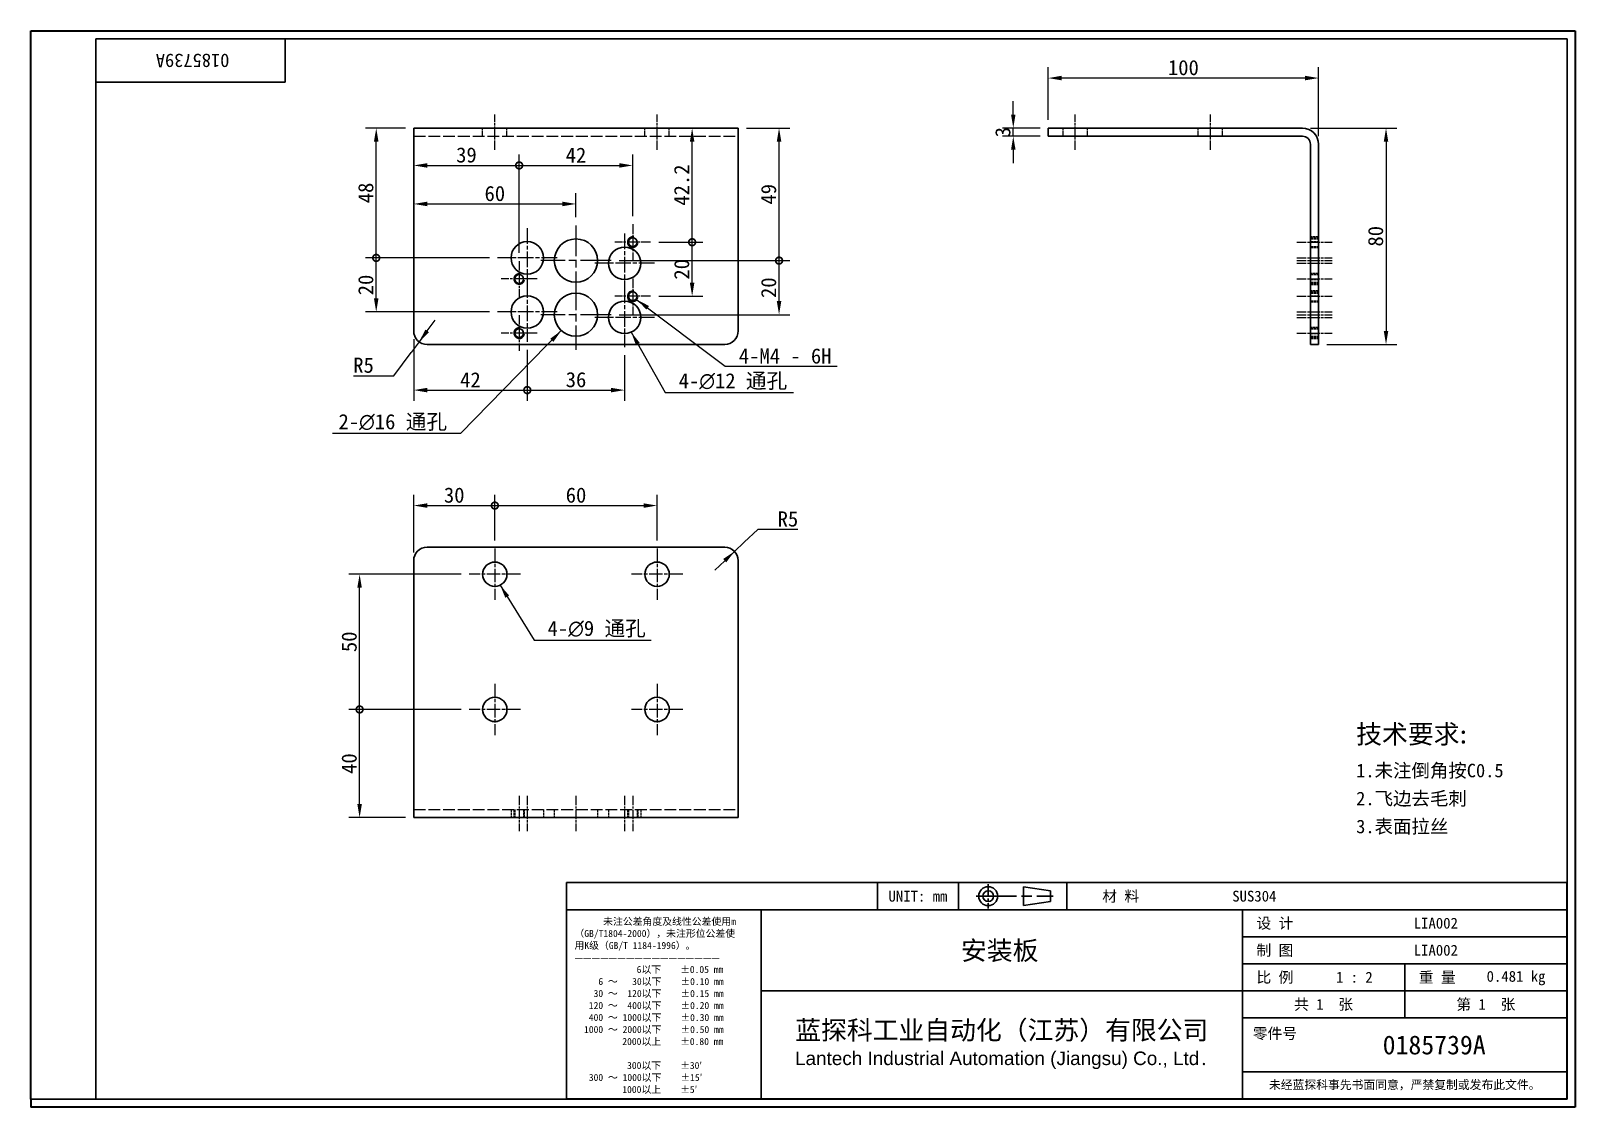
# Model space of a CAD drawing. Header units: millimetres. Extents: x 12 to 583, y 11 to 409.
import ezdxf
from ezdxf.enums import TextEntityAlignment as Align

# ---------------------------------------------------------------- set-up
doc = ezdxf.new("R2010")
doc.units = ezdxf.units.MM
doc.header["$LTSCALE"] = 2
doc.linetypes.add('CHAIN', pattern=[0.3543, 0.2362, -0.0295, 0.0591, -0.0295])
doc.linetypes.add('DASHED', pattern=[0.2067, 0.1654, -0.0413])
for name, color, linetype, lineweight in [('1', 7, 'Continuous', 18), ('可见 (ISO)', 7, 'Continuous', 25), ('可见窄的 (ISO)', 7, 'Continuous', 18), ('图框 (ISO)', 7, 'Continuous', 35), ('标题 (ISO)', 7, 'Continuous', 25)]:
    doc.layers.add(name, color=color, linetype=linetype, lineweight=lineweight)
for name, color, linetype, lineweight, true_color in [('中心标记 (ISO)', 1, 'CHAIN', 18, 0xff0000), ('中心线 (ISO)', 1, 'CHAIN', 18, 0xff0000), ('尺寸 (ISO)', 7, 'Continuous', 18, 0x008000), ('符号 (ISO)', 7, 'Continuous', 18, 0x008000), ('隐藏 (ISO)', 5, 'DASHED', 18, 0x0000ff)]:
    doc.layers.add(name, color=color, linetype=linetype, lineweight=lineweight, true_color=true_color)
doc.styles.add('文本样式164', font='SimSun.ttf')
doc.styles.add('文本样式165', font='SimSun.ttf')
doc.styles.add('文本样式74', font='SimSun.ttf')
doc.styles.add('最新国标', font='simfang.ttf')
doc.styles.add('注释文本 (ISO)', font='simfang.ttf')
doc.dimstyles.new('默认 (GB)', dxfattribs={"dimscale": 2, "dimtxt": 2.8, "dimasz": 2.5, "dimexe": 2, "dimexo": 1.5, "dimgap": 0.5, "dimtad": 1, "dimtoh": 1, "dimdsep": 46, "dimtxsty": '最新国标', "dimcen": 0.09, "dimdle": 10, "dimclrd": 256, "dimclre": 256, "dimclrt": 256, "dimaunit": 1, "dimadec": 3, "dimazin": 2, "dimtfac": 0.535714, "dimtdec": 3, "dimtmove": 0, "dimatfit": 3, "dimfxl": 0, "dimtolj": 1, "dimlwd": -1, "dimlwe": -1, "dimarcsym": 0})
doc.dimstyles.new('默认 (GB)$7', dxfattribs={"dimscale": 2, "dimtxt": 2.8, "dimasz": 2.5, "dimexe": 2, "dimexo": 1.5, "dimgap": 0.5, "dimtad": 1, "dimtoh": 1, "dimdsep": 46, "dimtxsty": '最新国标', "dimcen": 0.09, "dimdle": 10, "dimclrd": 256, "dimclre": 256, "dimclrt": 256, "dimaunit": 1, "dimadec": 3, "dimazin": 2, "dimtfac": 0.535714, "dimtdec": 3, "dimtmove": 0, "dimatfit": 3, "dimfxl": 0, "dimtolj": 1, "dimlwd": -1, "dimlwe": -1, "dimarcsym": 0})

# ---------------------------------------------------------------- blocks, each defined once
blk = doc.blocks.new('图框 最新国标')
at = {"layer": '图框 (ISO)'}
for p, q in [((6, 7), (6, 204.5)), ((6, 204.5), (291.5, 204.5)), ((291.5, 204.5), (291.5, 5.5)), ((6, 7), (6, 5.5)), ((6, 7), (6, 5.5)), ((291.5, 5.5), (6, 5.5))]:
    blk.add_line(p, q, dxfattribs=at)
at = {"layer": '图框 (ISO)', "color": 7, "linetype": 'Continuous', "lineweight": 25}
for p, q in [((18, 203), (290, 203)), ((18, 7), (18, 203)), ((18, 203), (290, 203)), ((53, 203), (53, 195)), ((290, 203), (290, 7)), ((290, 203), (290, 7)), ((53, 195), (18, 195)), ((290, 7), (6, 7)), ((290, 7), (18, 7))]:
    blk.add_line(p, q, dxfattribs=at)
at = {"layer": '图框 (ISO)', "style": '文本样式74'}
blk.add_attdef('零件代号_001', (42.7, 200.25), '', height=2.5, rotation=180, dxfattribs=at)
blk = doc.blocks.new('标题栏 最新国标')
at = {"layer": '标题 (ISO)'}
for p, q in [((381.98, -183.84), (196.98, -183.84)), ((196.98, -183.84), (196.98, -223.84)), ((254.48, -183.84), (254.48, -188.84)), ((269.48, -183.84), (269.48, -188.84)), ((281.48, -188.09), (281.48, -184.59)), ((281.48, -184.59), (286.48, -185.34)), ((286.48, -185.34), (286.48, -187.34)), ((289.48, -183.84), (289.48, -188.84)), ((381.98, -223.84), (381.98, -183.84)), ((383.48, -183.84), (383.48, -225.34)), ((286.48, -187.34), (281.48, -188.09)), ((196.98, -188.84), (381.98, -188.84)), ((232.98, -188.84), (232.98, -223.84)), ((321.98, -188.84), (321.98, -223.84)), ((321.98, -193.84), (381.98, -193.84)), ((321.98, -198.84), (381.98, -198.84)), ((351.98, -198.84), (351.98, -208.84)), ((321.98, -203.84), (232.98, -203.84)), ((321.98, -203.84), (381.98, -203.84)), ((321.98, -208.84), (381.98, -208.84)), ((321.98, -218.84), (381.98, -218.84)), ((196.98, -223.84), (381.98, -223.84)), ((383.48, -225.34), (196.98, -225.34))]:
    blk.add_line(p, q, dxfattribs=at)
at = {"layer": '标题 (ISO)', "linetype": 'CHAIN', "ltscale": 5.000333}
blk.add_line((274.98, -184.09), (274.98, -188.59), dxfattribs=at)
at = {"layer": '标题 (ISO)', "linetype": 'CHAIN', "ltscale": 15.834605}
blk.add_line((272.73, -186.34), (286.98, -186.34), dxfattribs=at)
at = {"layer": '标题 (ISO)'}
for radius in [1.75, 1]:
    blk.add_circle((274.98, -186.34), radius, dxfattribs=at)
at = {"layer": '1', "style": '文本样式164'}
for s, p in [('UNIT: mm', (261.98, -186.34)), ('材 料', (299.48, -186.34)), ('设 计', (327.98, -191.34)), ('制 图', (327.98, -196.34)), ('比 例', (327.98, -201.34)), ('重 量', (357.98, -201.34)), ('共 1  张', (336.98, -206.34)), ('第 1  张', (366.98, -206.34))]:
    blk.add_text(s, height=2, dxfattribs=at).set_placement(p, align=Align.MIDDLE_CENTER)
at = {"layer": '标题 (ISO)', "style": '注释文本 (ISO)'}
for s, insert, char_height, attachment_point, line_spacing_factor in [('\\fSimSun|b0|i0;{\\H1.3000;      未注公差角度及线性公差使用m\\P}\\fSimSun|b0|i0;{\\H1.3000;（GB/T1804-2000），未注形位公差使\\P}\\fSimSun|b0|i0;{\\H1.3000;用K级（GB/T 1184-1996）。\\P}\\fSimSun|b0|i0;{\\H1.3000;—————————————————\\P}\\fSimSun|b0|i0;{\\H1.3000;             6以下    ±0.05 mm\\P}\\fSimSun|b0|i0;{\\H1.3000;     6 ～   30以下    ±0.10 mm\\P}\\fSimSun|b0|i0;{\\H1.3000;    30 ～  120以下    ±0.15 mm\\P}\\fSimSun|b0|i0;{\\H1.3000;   120 ～  400以下    ±0.20 mm\\P}\\fSimSun|b0|i0;{\\H1.3000;   400 ～ 1000以下    ±0.30 mm\\P}\\fSimSun|b0|i0;{\\H1.3000;  1000 ～ 2000以下    ±0.50 mm\\P}\\fSimSun|b0|i0;{\\H1.3000;          2000以上    ±0.80 mm\\P}\\fSimSun|b0|i0;{\\H1.3000;\\P}\\fSimSun|b0|i0;{\\H1.3000;           300以下    ±30′\\P}\\fSimSun|b0|i0;{\\H1.3000;   300 ～ 1000以下    ±15′\\P}\\fSimSun|b0|i0;{\\H1.3000;          1000以上    ±5′}', (198.48, -206.63), 1.3, 4, 1.023913), ('{\\fMicrosoft YaHei|b0|i0|c134|p34;\\H1.75x;蓝探科工业自动化（江苏）有限公司\\P\\fArial|b0|i0|c0|p34;\\H0.71429x;Lantech Industrial Automation (Jiangsu) Co., Ltd\\fFangSong|b0|i0|c134|p49;.\\H1.15195x; }', (277.48, -213.84), 2, 5, 0.978695)]:
    blk.add_mtext(s, dxfattribs=dict(at, insert=insert, char_height=char_height, attachment_point=attachment_point, line_spacing_factor=line_spacing_factor))
at = {"layer": '标题 (ISO)', "attachment_point": 5, "style": '注释文本 (ISO)'}
for s, insert, char_height in [('\\fFangSong|b0|i0;零件号', (327.98, -211.84), 2), ('\\fSimSun|b0|i0;{\\H1.6000;未经蓝探科事先书面同意，严禁复制或发布此文件。}', (351.98, -221.34), 1.6)]:
    blk.add_mtext(s, dxfattribs=dict(at, insert=insert, char_height=char_height))
at = {"layer": '标题 (ISO)'}
for tag, p, height, style in [('材料_001', (320.09, -187.33), 2, '注释文本 (ISO)'), ('设计人_001', (353.65, -192.33), 2, '注释文本 (ISO)'), ('库存编号_001', (269.94, -198.13), 3.5, '文本样式165'), ('设计人_001', (353.65, -197.33), 2, '注释文本 (ISO)'), ('视图比例_001', (339.26, -202.33), 2, '注释文本 (ISO)'), ('质量\\P3;_001', (367.12, -202.16), 2, '注释文本 (ISO)'), ('零件代号_001', (347.9, -215.59), 3.5, '文本样式165')]:
    blk.add_attdef(tag, p, '', height=height, dxfattribs=dict(at, style=style))
blk = doc.blocks.new('_DotSmall')
at = {"color": 0, "linetype": 'ByBlock', "const_width": 0.5}
blk.add_lwpolyline([(-0.0625, 0, 1), (0.0625, 0, 1)], format="xyb", close=True, dxfattribs=at)
blk = doc.blocks.new('*D5')
at = {"layer": 'Defpoints', "color": 0, "transparency": 16777216}
for p in [(153.55, 367.05), (192.55, 359.24), (192.55, 323.87)]:
    blk.add_point(p, dxfattribs=at)
at = {"layer": '尺寸 (ISO)', "color": 116, "true_color": 0x00803f, "transparency": 16777216}
for p, q in [((192.55, 326.87), (192.55, 363.24)), ((158.55, 359.24), (192.55, 359.24))]:
    blk.add_line(p, q, dxfattribs=at)
blk.add_solid([(158.55, 360.08), (158.55, 358.41), (153.55, 359.24)], dxfattribs=at)
at = {"layer": '尺寸 (ISO)', "color": 116, "true_color": 0x00803f, "transparency": 16777216, "xscale": 5, "yscale": 5, "zscale": 5}
blk.add_blockref('_DotSmall', (192.55, 359.24), dxfattribs=at)
at = {"layer": '尺寸 (ISO)', "transparency": 16777216, "insert": (173.05, 363.08), "char_height": 5.6, "attachment_point": 5, "style": '最新国标'}
blk.add_mtext('\\A1;39', dxfattribs=at)
blk = doc.blocks.new('*D7')
at = {"layer": 'Defpoints', "color": 0, "transparency": 16777216}
for p in [(234.55, 359.24), (234.55, 337.47), (192.55, 323.87)]:
    blk.add_point(p, dxfattribs=at)
at = {"layer": '尺寸 (ISO)', "color": 116, "true_color": 0x00803f, "transparency": 16777216}
for p, q in [((192.55, 326.87), (192.55, 363.24)), ((234.55, 340.47), (234.55, 363.24)), ((192.55, 359.24), (229.55, 359.24))]:
    blk.add_line(p, q, dxfattribs=at)
blk.add_solid([(229.55, 360.08), (229.55, 358.41), (234.55, 359.24)], dxfattribs=at)
at = {"layer": '尺寸 (ISO)', "color": 116, "true_color": 0x00803f, "transparency": 16777216, "xscale": 5, "yscale": 5, "zscale": 5, "rotation": 180}
blk.add_blockref('_DotSmall', (192.55, 359.24), dxfattribs=at)
at = {"layer": '尺寸 (ISO)', "transparency": 16777216, "insert": (213.55, 363.04), "char_height": 5.6, "attachment_point": 5, "style": '最新国标'}
blk.add_mtext('\\A1;42', dxfattribs=at)
blk = doc.blocks.new('*D8')
at = {"layer": 'Defpoints', "color": 0, "transparency": 16777216}
for p in [(153.55, 298.05), (195.55, 294.05), (195.55, 276.15)]:
    blk.add_point(p, dxfattribs=at)
at = {"layer": '尺寸 (ISO)', "color": 116, "true_color": 0x00803f, "transparency": 16777216}
for p, q in [((153.55, 295.05), (153.55, 272.15)), ((195.55, 291.05), (195.55, 272.15)), ((158.55, 276.15), (195.55, 276.15))]:
    blk.add_line(p, q, dxfattribs=at)
blk.add_solid([(158.55, 276.99), (158.55, 275.32), (153.55, 276.15)], dxfattribs=at)
at = {"layer": '尺寸 (ISO)', "color": 116, "true_color": 0x00803f, "transparency": 16777216, "xscale": 5, "yscale": 5, "zscale": 5}
blk.add_blockref('_DotSmall', (195.55, 276.15), dxfattribs=at)
at = {"layer": '尺寸 (ISO)', "transparency": 16777216, "insert": (174.53, 279.95), "char_height": 5.6, "attachment_point": 5, "style": '最新国标'}
blk.add_mtext('\\A1;42', dxfattribs=at)
blk = doc.blocks.new('*D9')
at = {"layer": 'Defpoints', "color": 0, "transparency": 16777216}
for p in [(195.55, 294.05), (231.55, 292.05), (231.55, 276.15)]:
    blk.add_point(p, dxfattribs=at)
at = {"layer": '尺寸 (ISO)', "color": 116, "true_color": 0x00803f, "transparency": 16777216}
for p, q in [((195.55, 291.05), (195.55, 272.15)), ((231.55, 289.05), (231.55, 272.15)), ((195.55, 276.15), (226.55, 276.15))]:
    blk.add_line(p, q, dxfattribs=at)
blk.add_solid([(226.55, 276.99), (226.55, 275.32), (231.55, 276.15)], dxfattribs=at)
at = {"layer": '尺寸 (ISO)', "color": 116, "true_color": 0x00803f, "transparency": 16777216, "xscale": 5, "yscale": 5, "zscale": 5, "rotation": 180}
blk.add_blockref('_DotSmall', (195.55, 276.15), dxfattribs=at)
at = {"layer": '尺寸 (ISO)', "transparency": 16777216, "insert": (213.57, 279.99), "char_height": 5.6, "attachment_point": 5, "style": '最新国标'}
blk.add_mtext('\\A1;36', dxfattribs=at)
blk = doc.blocks.new('*D10')
at = {"layer": 'Defpoints', "color": 0, "transparency": 16777216}
for p in [(153.55, 345), (213.55, 345), (213.55, 337.05)]:
    blk.add_point(p, dxfattribs=at)
at = {"layer": '尺寸 (ISO)', "color": 116, "true_color": 0x00803f, "transparency": 16777216}
for p, q in [((213.55, 340.05), (213.55, 349)), ((158.55, 345), (208.55, 345))]:
    blk.add_line(p, q, dxfattribs=at)
for points in [[(158.55, 345.83), (158.55, 344.16), (153.55, 345)], [(208.55, 345.83), (208.55, 344.16), (213.55, 345)]]:
    blk.add_solid(points, dxfattribs=at)
at = {"layer": '尺寸 (ISO)', "transparency": 16777216, "insert": (183.55, 348.83), "char_height": 5.6, "attachment_point": 5, "style": '最新国标'}
blk.add_mtext('\\A1;60', dxfattribs=at)
blk = doc.blocks.new('*D11')
at = {"layer": 'Defpoints', "color": 0, "transparency": 16777216}
for p in [(139.7, 325.05), (184.55, 325.05), (184.55, 305.05)]:
    blk.add_point(p, dxfattribs=at)
at = {"layer": '尺寸 (ISO)', "color": 116, "true_color": 0x00803f, "transparency": 16777216}
for p, q in [((181.55, 325.05), (135.7, 325.05)), ((139.7, 310.05), (139.7, 325.05)), ((181.55, 305.05), (135.7, 305.05))]:
    blk.add_line(p, q, dxfattribs=at)
blk.add_solid([(138.86, 310.05), (140.53, 310.05), (139.7, 305.05)], dxfattribs=at)
at = {"layer": '尺寸 (ISO)', "color": 116, "true_color": 0x00803f, "transparency": 16777216, "xscale": 5, "yscale": 5, "zscale": 5, "rotation": 90}
blk.add_blockref('_DotSmall', (139.7, 325.05), dxfattribs=at)
at = {"layer": '尺寸 (ISO)', "transparency": 16777216, "insert": (135.86, 315.03), "char_height": 5.6, "attachment_point": 5, "rotation": 90, "style": '最新国标'}
blk.add_mtext('\\A1;20', dxfattribs=at)
blk = doc.blocks.new('*D12')
at = {"layer": 'Defpoints', "color": 0, "transparency": 16777216}
for p in [(139.7, 373.05), (153.55, 373.05), (184.55, 325.05)]:
    blk.add_point(p, dxfattribs=at)
at = {"layer": '尺寸 (ISO)', "color": 116, "true_color": 0x00803f, "transparency": 16777216}
for p, q in [((150.55, 373.05), (135.7, 373.05)), ((139.7, 325.05), (139.7, 368.05)), ((181.55, 325.05), (135.7, 325.05))]:
    blk.add_line(p, q, dxfattribs=at)
blk.add_solid([(138.86, 368.05), (140.53, 368.05), (139.7, 373.05)], dxfattribs=at)
at = {"layer": '尺寸 (ISO)', "color": 116, "true_color": 0x00803f, "transparency": 16777216, "xscale": 5, "yscale": 5, "zscale": 5, "rotation": 270}
blk.add_blockref('_DotSmall', (139.7, 325.05), dxfattribs=at)
at = {"layer": '尺寸 (ISO)', "transparency": 16777216, "insert": (135.86, 349.07), "char_height": 5.6, "attachment_point": 5, "rotation": 90, "style": '最新国标'}
blk.add_mtext('\\A1;48', dxfattribs=at)
blk = doc.blocks.new('*D13')
at = {"layer": 'Defpoints', "color": 0, "transparency": 16777216}
for p in [(241.17, 330.85), (256.51, 330.85), (241.17, 310.85)]:
    blk.add_point(p, dxfattribs=at)
at = {"layer": '尺寸 (ISO)', "color": 116, "true_color": 0x00803f, "transparency": 16777216}
for p, q in [((244.17, 330.85), (260.51, 330.85)), ((256.51, 315.85), (256.51, 330.85)), ((244.17, 310.85), (260.51, 310.85))]:
    blk.add_line(p, q, dxfattribs=at)
blk.add_solid([(255.67, 315.85), (257.34, 315.85), (256.51, 310.85)], dxfattribs=at)
at = {"layer": '尺寸 (ISO)', "color": 116, "true_color": 0x00803f, "transparency": 16777216, "xscale": 5, "yscale": 5, "zscale": 5, "rotation": 90}
blk.add_blockref('_DotSmall', (256.51, 330.85), dxfattribs=at)
at = {"layer": '尺寸 (ISO)', "transparency": 16777216, "insert": (252.67, 320.83), "char_height": 5.6, "attachment_point": 5, "rotation": 90, "style": '最新国标'}
blk.add_mtext('\\A1;20', dxfattribs=at)
blk = doc.blocks.new('*D14')
at = {"layer": 'Defpoints', "color": 0, "transparency": 16777216}
for p in [(256.51, 373.05), (273.55, 373.05), (241.17, 330.85)]:
    blk.add_point(p, dxfattribs=at)
at = {"layer": '尺寸 (ISO)', "color": 116, "true_color": 0x00803f, "transparency": 16777216}
for p, q in [((256.51, 330.85), (256.51, 368.05)), ((244.17, 330.85), (260.51, 330.85))]:
    blk.add_line(p, q, dxfattribs=at)
blk.add_solid([(255.67, 368.05), (257.34, 368.05), (256.51, 373.05)], dxfattribs=at)
at = {"layer": '尺寸 (ISO)', "color": 116, "true_color": 0x00803f, "transparency": 16777216, "xscale": 5, "yscale": 5, "zscale": 5, "rotation": 270}
blk.add_blockref('_DotSmall', (256.51, 330.85), dxfattribs=at)
at = {"layer": '尺寸 (ISO)', "transparency": 16777216, "insert": (252.66, 351.97), "char_height": 5.6, "attachment_point": 5, "rotation": 90, "style": '最新国标'}
blk.add_mtext('\\A1;42.2', dxfattribs=at)
blk = doc.blocks.new('*D15')
at = {"layer": 'Defpoints', "color": 0, "transparency": 16777216}
for p in [(226.55, 324.05), (288.65, 324.05), (226.55, 304.05)]:
    blk.add_point(p, dxfattribs=at)
at = {"layer": '尺寸 (ISO)', "color": 116, "true_color": 0x00803f, "transparency": 16777216}
for p, q in [((229.55, 324.05), (292.65, 324.05)), ((288.65, 309.05), (288.65, 324.05)), ((229.55, 304.05), (292.65, 304.05))]:
    blk.add_line(p, q, dxfattribs=at)
blk.add_solid([(287.81, 309.05), (289.48, 309.05), (288.65, 304.05)], dxfattribs=at)
at = {"layer": '尺寸 (ISO)', "color": 116, "true_color": 0x00803f, "transparency": 16777216, "xscale": 5, "yscale": 5, "zscale": 5, "rotation": 90}
blk.add_blockref('_DotSmall', (288.65, 324.05), dxfattribs=at)
at = {"layer": '尺寸 (ISO)', "transparency": 16777216, "insert": (284.82, 314.03), "char_height": 5.6, "attachment_point": 5, "rotation": 90, "style": '最新国标'}
blk.add_mtext('\\A1;20', dxfattribs=at)
blk = doc.blocks.new('*D16')
at = {"layer": 'Defpoints', "color": 0, "transparency": 16777216}
for p in [(273.55, 373.05), (288.65, 373.05), (226.55, 324.05)]:
    blk.add_point(p, dxfattribs=at)
at = {"layer": '尺寸 (ISO)', "color": 116, "true_color": 0x00803f, "transparency": 16777216}
for p, q in [((276.55, 373.05), (292.65, 373.05)), ((288.65, 324.05), (288.65, 368.05)), ((229.55, 324.05), (292.65, 324.05))]:
    blk.add_line(p, q, dxfattribs=at)
blk.add_solid([(287.81, 368.05), (289.48, 368.05), (288.65, 373.05)], dxfattribs=at)
at = {"layer": '尺寸 (ISO)', "color": 116, "true_color": 0x00803f, "transparency": 16777216, "xscale": 5, "yscale": 5, "zscale": 5, "rotation": 270}
blk.add_blockref('_DotSmall', (288.65, 324.05), dxfattribs=at)
at = {"layer": '尺寸 (ISO)', "transparency": 16777216, "insert": (284.82, 348.57), "char_height": 5.6, "attachment_point": 5, "rotation": 90, "style": '最新国标'}
blk.add_mtext('\\A1;49', dxfattribs=at)
blk = doc.blocks.new('*D17')
at = {"layer": 'Defpoints', "color": 0, "transparency": 16777216}
for p in [(158.55, 298.05), (155.56, 294.04)]:
    blk.add_point(p, dxfattribs=at)
at = {"layer": '尺寸 (ISO)', "color": 116, "true_color": 0x00803f, "transparency": 16777216}
for p, q in [((158.55, 298.05), (155.56, 294.04)), ((158.55, 298.05), (161.53, 302.06)), ((155.56, 294.04), (152.57, 290.04)), ((146.19, 281.49), (152.57, 290.04)), ((131.29, 281.49), (146.19, 281.49))]:
    blk.add_line(p, q, dxfattribs=at)
blk.add_solid([(157.88, 298.55), (159.21, 297.55), (155.56, 294.04)], dxfattribs=at)
at = {"layer": '尺寸 (ISO)', "transparency": 16777216, "insert": (135, 285.32), "char_height": 5.6, "attachment_point": 5, "style": '最新国标'}
blk.add_mtext('\\A1;R5', dxfattribs=at)
blk = doc.blocks.new('*D18')
at = {"layer": 'Defpoints', "color": 0, "transparency": 16777216}
for p in [(388.15, 391.55), (388.15, 373.05), (488.15, 367.05)]:
    blk.add_point(p, dxfattribs=at)
at = {"layer": '尺寸 (ISO)', "color": 116, "true_color": 0x00803f, "transparency": 16777216}
for p, q in [((388.15, 376.05), (388.15, 395.55)), ((488.15, 370.05), (488.15, 395.55)), ((483.15, 391.55), (393.15, 391.55))]:
    blk.add_line(p, q, dxfattribs=at)
for points in [[(393.15, 392.39), (393.15, 390.72), (388.15, 391.55)], [(483.15, 392.39), (483.15, 390.72), (488.15, 391.55)]]:
    blk.add_solid(points, dxfattribs=at)
at = {"layer": '尺寸 (ISO)', "transparency": 16777216, "insert": (438.15, 395.38), "char_height": 5.6, "attachment_point": 5, "style": '最新国标'}
blk.add_mtext('\\A1;100', dxfattribs=at)
blk = doc.blocks.new('*D19')
at = {"layer": 'Defpoints', "color": 0, "transparency": 16777216}
for p in [(482.15, 373.05), (488.15, 293.05), (513.08, 293.05)]:
    blk.add_point(p, dxfattribs=at)
at = {"layer": '尺寸 (ISO)', "color": 116, "true_color": 0x00803f, "transparency": 16777216}
for p, q in [((485.15, 373.05), (517.08, 373.05)), ((513.08, 368.05), (513.08, 298.05)), ((491.15, 293.05), (517.08, 293.05))]:
    blk.add_line(p, q, dxfattribs=at)
for points in [[(512.25, 368.05), (513.91, 368.05), (513.08, 373.05)], [(512.25, 298.05), (513.91, 298.05), (513.08, 293.05)]]:
    blk.add_solid(points, dxfattribs=at)
at = {"layer": '尺寸 (ISO)', "transparency": 16777216, "insert": (509.25, 333.05), "char_height": 5.6, "attachment_point": 5, "rotation": 90, "style": '最新国标'}
blk.add_mtext('\\A1;80', dxfattribs=at)
blk = doc.blocks.new('*D20')
at = {"layer": 'Defpoints', "color": 0, "transparency": 16777216}
for p in [(375.25, 373.05), (388.15, 373.05), (388.15, 370.05)]:
    blk.add_point(p, dxfattribs=at)
at = {"layer": '尺寸 (ISO)', "color": 116, "true_color": 0x00803f, "transparency": 16777216}
for p, q in [((375.25, 378.05), (375.25, 383.05)), ((385.15, 373.05), (371.25, 373.05)), ((375.25, 370.05), (375.25, 373.05)), ((385.15, 370.05), (371.25, 370.05)), ((375.25, 365.05), (375.25, 360.05))]:
    blk.add_line(p, q, dxfattribs=at)
for points in [[(374.42, 378.05), (376.09, 378.05), (375.25, 373.05)], [(374.42, 365.05), (376.09, 365.05), (375.25, 370.05)]]:
    blk.add_solid(points, dxfattribs=at)
at = {"layer": '尺寸 (ISO)', "transparency": 16777216, "insert": (371.42, 371.55), "char_height": 5.6, "attachment_point": 5, "rotation": 90, "style": '最新国标'}
blk.add_mtext('\\A1;3', dxfattribs=at)
blk = doc.blocks.new('*D21')
at = {"layer": 'Defpoints', "color": 0, "transparency": 16777216}
for p in [(133.55, 158.06), (174.05, 158.06), (153.55, 118.06)]:
    blk.add_point(p, dxfattribs=at)
at = {"layer": '尺寸 (ISO)', "color": 116, "true_color": 0x00803f, "transparency": 16777216}
for p, q in [((171.05, 158.06), (129.55, 158.06)), ((133.55, 123.06), (133.55, 158.06)), ((150.55, 118.06), (129.55, 118.06))]:
    blk.add_line(p, q, dxfattribs=at)
blk.add_solid([(132.71, 123.06), (134.38, 123.06), (133.55, 118.06)], dxfattribs=at)
at = {"layer": '尺寸 (ISO)', "color": 116, "true_color": 0x00803f, "transparency": 16777216, "xscale": 5, "yscale": 5, "zscale": 5, "rotation": 90}
blk.add_blockref('_DotSmall', (133.55, 158.06), dxfattribs=at)
at = {"layer": '尺寸 (ISO)', "transparency": 16777216, "insert": (129.71, 138.04), "char_height": 5.6, "attachment_point": 5, "rotation": 90, "style": '最新国标'}
blk.add_mtext('\\A1;40', dxfattribs=at)
blk = doc.blocks.new('*D22')
at = {"layer": 'Defpoints', "color": 0, "transparency": 16777216}
for p in [(133.55, 208.06), (174.05, 208.06), (174.05, 158.06)]:
    blk.add_point(p, dxfattribs=at)
at = {"layer": '尺寸 (ISO)', "color": 116, "true_color": 0x00803f, "transparency": 16777216}
for p, q in [((171.05, 208.06), (129.55, 208.06)), ((133.55, 158.06), (133.55, 203.06)), ((171.05, 158.06), (129.55, 158.06))]:
    blk.add_line(p, q, dxfattribs=at)
blk.add_solid([(132.71, 203.06), (134.38, 203.06), (133.55, 208.06)], dxfattribs=at)
at = {"layer": '尺寸 (ISO)', "color": 116, "true_color": 0x00803f, "transparency": 16777216, "xscale": 5, "yscale": 5, "zscale": 5, "rotation": 270}
blk.add_blockref('_DotSmall', (133.55, 158.06), dxfattribs=at)
at = {"layer": '尺寸 (ISO)', "transparency": 16777216, "insert": (129.71, 183.08), "char_height": 5.6, "attachment_point": 5, "rotation": 90, "style": '最新国标'}
blk.add_mtext('\\A1;50', dxfattribs=at)
blk = doc.blocks.new('*D23')
at = {"layer": 'Defpoints', "color": 0, "transparency": 16777216}
for p in [(183.55, 233.46), (183.55, 217.56), (153.55, 213.06)]:
    blk.add_point(p, dxfattribs=at)
at = {"layer": '尺寸 (ISO)', "color": 116, "true_color": 0x00803f, "transparency": 16777216}
for p, q in [((153.55, 216.06), (153.55, 237.46)), ((183.55, 220.56), (183.55, 237.46)), ((158.55, 233.46), (183.55, 233.46))]:
    blk.add_line(p, q, dxfattribs=at)
blk.add_solid([(158.55, 234.29), (158.55, 232.62), (153.55, 233.46)], dxfattribs=at)
at = {"layer": '尺寸 (ISO)', "color": 116, "true_color": 0x00803f, "transparency": 16777216, "xscale": 5, "yscale": 5, "zscale": 5}
blk.add_blockref('_DotSmall', (183.55, 233.46), dxfattribs=at)
at = {"layer": '尺寸 (ISO)', "transparency": 16777216, "insert": (168.53, 237.29), "char_height": 5.6, "attachment_point": 5, "style": '最新国标'}
blk.add_mtext('\\A1;30', dxfattribs=at)
blk = doc.blocks.new('*D24')
at = {"layer": 'Defpoints', "color": 0, "transparency": 16777216}
for p in [(243.55, 233.46), (183.55, 217.56), (243.55, 217.56)]:
    blk.add_point(p, dxfattribs=at)
at = {"layer": '尺寸 (ISO)', "color": 116, "true_color": 0x00803f, "transparency": 16777216}
for p, q in [((183.55, 220.56), (183.55, 237.46)), ((243.55, 220.56), (243.55, 237.46)), ((183.55, 233.46), (238.55, 233.46))]:
    blk.add_line(p, q, dxfattribs=at)
blk.add_solid([(238.55, 234.29), (238.55, 232.62), (243.55, 233.46)], dxfattribs=at)
at = {"layer": '尺寸 (ISO)', "color": 116, "true_color": 0x00803f, "transparency": 16777216, "xscale": 5, "yscale": 5, "zscale": 5, "rotation": 180}
blk.add_blockref('_DotSmall', (183.55, 233.46), dxfattribs=at)
at = {"layer": '尺寸 (ISO)', "transparency": 16777216, "insert": (213.57, 237.29), "char_height": 5.6, "attachment_point": 5, "style": '最新国标'}
blk.add_mtext('\\A1;60', dxfattribs=at)
blk = doc.blocks.new('*D25')
at = {"layer": 'Defpoints', "color": 0, "transparency": 16777216}
for p in [(268.55, 213.06), (272.17, 216.5)]:
    blk.add_point(p, dxfattribs=at)
at = {"layer": '尺寸 (ISO)', "color": 116, "true_color": 0x00803f, "transparency": 16777216}
for p, q in [((280.74, 224.63), (275.8, 219.94)), ((295.65, 224.63), (280.74, 224.63)), ((272.17, 216.5), (275.8, 219.94)), ((268.55, 213.06), (264.92, 209.62)), ((268.55, 213.06), (272.17, 216.5))]:
    blk.add_line(p, q, dxfattribs=at)
blk.add_solid([(267.97, 213.67), (269.12, 212.46), (272.17, 216.5)], dxfattribs=at)
at = {"layer": '尺寸 (ISO)', "transparency": 16777216, "insert": (291.93, 228.46), "char_height": 5.6, "attachment_point": 5, "style": '最新国标'}
blk.add_mtext('\\A1;R5', dxfattribs=at)

msp = doc.modelspace()

# ---------------------------------------------------------------- linework, layer by layer
at = {"layer": '中心标记 (ISO)', "ltscale": 23.990969}
for p, q in [((213.545, 337.052), (213.545, 311.052)), ((226.545, 324.052), (200.545, 324.052)), ((213.545, 317.052), (213.545, 291.052)), ((226.545, 304.052), (200.545, 304.052))]:
    msp.add_line(p, q, dxfattribs=at)
at = {"layer": '中心标记 (ISO)', "ltscale": 7.357204}
for p, q in [((234.545, 337.473), (234.545, 324.231)), ((241.166, 330.852), (227.924, 330.852)), ((192.545, 323.873), (192.545, 310.631)), ((199.166, 317.252), (185.924, 317.252)), ((234.545, 317.473), (234.545, 304.231)), ((241.166, 310.852), (227.924, 310.852)), ((192.545, 303.873), (192.545, 290.631)), ((199.166, 297.252), (185.924, 297.252))]:
    msp.add_line(p, q, dxfattribs=at)
at = {"layer": '中心标记 (ISO)', "ltscale": 12.223182}
for p, q in [((195.545, 336.052), (195.545, 314.052)), ((231.545, 334.052), (231.545, 312.052)), ((206.545, 325.052), (184.545, 325.052)), ((242.545, 323.052), (220.545, 323.052)), ((195.545, 316.052), (195.545, 294.052)), ((231.545, 314.052), (231.545, 292.052)), ((206.545, 305.052), (184.545, 305.052)), ((242.545, 303.052), (220.545, 303.052))]:
    msp.add_line(p, q, dxfattribs=at)
at = {"layer": '中心标记 (ISO)', "ltscale": 10.556371}
for p, q in [((183.545, 217.565), (183.545, 198.565)), ((243.545, 217.565), (243.545, 198.565)), ((193.045, 208.065), (174.045, 208.065)), ((253.045, 208.065), (234.045, 208.065)), ((183.545, 167.565), (183.545, 148.565)), ((243.545, 167.565), (243.545, 148.565)), ((193.045, 158.065), (174.045, 158.065)), ((253.045, 158.065), (234.045, 158.065))]:
    msp.add_line(p, q, dxfattribs=at)
at = {"layer": '中心线 (ISO)', "ltscale": 7.222748}
for p, q in [((183.545, 365.052), (183.545, 378.052)), ((243.545, 365.052), (243.545, 378.052)), ((398.149, 365.052), (398.149, 378.052)), ((448.149, 365.052), (448.149, 378.052)), ((480.149, 330.852), (493.149, 330.852)), ((480.149, 325.052), (493.149, 325.052)), ((480.149, 324.052), (493.149, 324.052)), ((480.149, 323.052), (493.149, 323.052)), ((480.149, 317.252), (493.149, 317.252)), ((480.149, 310.852), (493.149, 310.852)), ((480.149, 305.052), (493.149, 305.052)), ((480.149, 304.052), (493.149, 304.052)), ((480.149, 303.052), (493.149, 303.052)), ((480.149, 297.252), (493.149, 297.252)), ((192.545, 126.065), (192.545, 113.065)), ((195.545, 126.065), (195.545, 113.065)), ((213.545, 126.065), (213.545, 113.065)), ((231.545, 126.065), (231.545, 113.065)), ((234.545, 126.065), (234.545, 113.065))]:
    msp.add_line(p, q, dxfattribs=at)
at = {"layer": '可见 (ISO)'}
for p, q in [((273.545, 373.052), (153.545, 373.052)), ((153.545, 373.052), (153.545, 367.052)), ((273.545, 367.052), (273.545, 373.052)), ((388.149, 373.052), (393.149, 373.052)), ((388.149, 373.052), (388.149, 370.052)), ((482.149, 373.052), (393.149, 373.052)), ((153.545, 298.052), (153.545, 367.052)), ((273.545, 367.052), (273.545, 298.052)), ((393.149, 370.052), (388.149, 370.052)), ((393.149, 370.052), (482.149, 370.052)), ((485.149, 367.052), (485.149, 298.052)), ((488.149, 298.052), (488.149, 367.052)), ((485.149, 293.052), (485.149, 298.052)), ((488.149, 298.052), (488.149, 293.052)), ((268.545, 293.052), (158.545, 293.052)), ((485.149, 293.052), (488.149, 293.052)), ((158.545, 218.065), (268.545, 218.065)), ((153.545, 124.065), (153.545, 213.065)), ((273.545, 213.065), (273.545, 124.065)), ((153.545, 124.065), (153.545, 118.065)), ((273.545, 118.065), (273.545, 124.065)), ((273.545, 118.065), (153.545, 118.065))]:
    msp.add_line(p, q, dxfattribs=at)
for centre, radius in [((213.545, 324.052), 8), ((234.545, 330.852), 1.621), ((195.545, 325.052), 6), ((231.545, 323.052), 6), ((192.545, 317.252), 1.621), ((195.545, 305.052), 6), ((213.545, 304.052), 8), ((231.545, 303.052), 6), ((234.545, 310.852), 1.621), ((192.545, 297.252), 1.621), ((183.545, 208.065), 4.5), ((243.545, 208.065), 4.5), ((183.545, 158.065), 4.5), ((243.545, 158.065), 4.5)]:
    msp.add_circle(centre, radius, dxfattribs=at)
for centre, radius, start, end in [((482.149, 367.052), 6, 0, 90), ((482.149, 367.052), 3, 0, 90), ((158.545, 298.052), 5, 180, 270), ((268.545, 298.052), 5, 270, 0), ((158.545, 213.065), 5, 90, 180), ((268.545, 213.065), 5, 0, 90)]:
    msp.add_arc(centre, radius, start, end, dxfattribs=at)
at = {"layer": '可见窄的 (ISO)'}
for centre in [(234.545, 330.852), (192.545, 317.252), (234.545, 310.852), (192.545, 297.252)]:
    msp.add_arc(centre, 2, 80, 350, dxfattribs=at)
at = {"layer": '隐藏 (ISO)', "ltscale": 2.856945}
for p, q in [((179.045, 370.052), (179.045, 373.052)), ((188.045, 370.052), (188.045, 373.052)), ((239.045, 370.052), (239.045, 373.052)), ((248.045, 370.052), (248.045, 373.052)), ((393.649, 370.052), (393.649, 373.052)), ((402.649, 370.052), (402.649, 373.052)), ((443.649, 370.052), (443.649, 373.052)), ((452.649, 370.052), (452.649, 373.052)), ((488.149, 332.852), (485.149, 332.852)), ((485.149, 332.473), (488.149, 332.473)), ((485.149, 332.052), (488.149, 332.052)), ((485.149, 331.052), (488.149, 331.052)), ((485.149, 329.231), (488.149, 329.231)), ((485.149, 329.052), (488.149, 329.052)), ((485.149, 328.852), (488.149, 328.852)), ((488.149, 319.252), (485.149, 319.252)), ((485.149, 319.052), (488.149, 319.052)), ((485.149, 318.873), (488.149, 318.873)), ((485.149, 317.052), (488.149, 317.052)), ((485.149, 316.052), (488.149, 316.052)), ((485.149, 315.631), (488.149, 315.631)), ((485.149, 315.252), (488.149, 315.252)), ((488.149, 312.852), (485.149, 312.852)), ((485.149, 312.473), (488.149, 312.473)), ((485.149, 312.052), (488.149, 312.052)), ((485.149, 311.052), (488.149, 311.052)), ((485.149, 309.231), (488.149, 309.231)), ((485.149, 309.052), (488.149, 309.052)), ((485.149, 308.852), (488.149, 308.852)), ((488.149, 299.252), (485.149, 299.252)), ((485.149, 299.052), (488.149, 299.052)), ((485.149, 298.873), (488.149, 298.873)), ((485.149, 297.052), (488.149, 297.052)), ((485.149, 296.052), (488.149, 296.052)), ((485.149, 295.631), (488.149, 295.631)), ((485.149, 295.252), (488.149, 295.252)), ((189.545, 121.065), (189.545, 118.065)), ((190.545, 121.065), (190.545, 118.065)), ((190.924, 121.065), (190.924, 118.065)), ((194.166, 121.065), (194.166, 118.065)), ((194.545, 118.065), (194.545, 121.065)), ((201.545, 121.065), (201.545, 118.065)), ((205.545, 121.065), (205.545, 118.065)), ((221.545, 121.065), (221.545, 118.065)), ((225.545, 121.065), (225.545, 118.065)), ((232.545, 121.065), (232.545, 118.065)), ((232.924, 121.065), (232.924, 118.065)), ((236.166, 121.065), (236.166, 118.065)), ((236.545, 118.065), (236.545, 121.065)), ((237.545, 121.065), (237.545, 118.065))]:
    msp.add_line(p, q, dxfattribs=at)
at = {"layer": '隐藏 (ISO)', "ltscale": 13.194353}
for p, q in [((153.545, 370.052), (273.545, 370.052)), ((153.545, 121.065), (273.545, 121.065))]:
    msp.add_line(p, q, dxfattribs=at)

# ---------------------------------------------------------------- block references
at = {"xscale": 2, "yscale": 2, "zscale": 2}
msp.add_blockref('图框 最新国标', (0, 0), dxfattribs=at).add_auto_attribs({'零件代号_001': '0185739A'})
ref = msp.add_blockref('标题栏 最新国标', (-183.965, 461.689), dxfattribs=dict(xscale=2, yscale=2, zscale=2))
ref.add_attrib('零件代号_001', '0185739A', (511.841, 30.5), dxfattribs={"layer": '标题 (ISO)', "height": 7, "style": '文本样式165'})
ref.add_attrib('库存编号_001', '安装板', (355.925, 65.422), dxfattribs={"layer": '标题 (ISO)', "height": 7, "style": '文本样式165'})
ref.add_attrib('质量\\P3;_001', '0.481 kg', (550.274, 57.366), dxfattribs={"layer": '标题 (ISO)', "height": 4, "style": '注释文本 (ISO)'})
ref.add_attrib('视图比例_001', '1 : 2', (494.56, 57.034), dxfattribs={"layer": '标题 (ISO)', "height": 4, "style": '注释文本 (ISO)'})
ref.add_attrib('设计人_001', 'LIA002', (523.337, 77.023), dxfattribs={"layer": '标题 (ISO)', "height": 4, "style": '注释文本 (ISO)'})
ref.add_attrib('设计人_001', 'LIA002', (523.337, 67.023), dxfattribs={"layer": '标题 (ISO)', "height": 4, "style": '注释文本 (ISO)'})
ref.add_attrib('材料_001', 'SUS304', (456.223, 87.023), dxfattribs={"layer": '标题 (ISO)', "height": 4, "style": '注释文本 (ISO)'})

# ---------------------------------------------------------------- texts
at = {"layer": '符号 (ISO)'}
for s, insert, char_height, width, attachment_point, line_spacing_factor, style in [('4-M4 - 6H', (273.77, 285.902), 5.6, 38.10358, 7, 0.49, '最新国标'), ('4-\\fAIGDT|b0|i0;{\\H5.6000;n}\\fFangSong|b0|i0;{\\H5.6000;12 通孔}', (251.535, 276.186), 5.6, 44.44201, 7, 0.49, '最新国标'), ('2-\\fAIGDT|b0|i0;{\\H5.6000;n}\\fFangSong|b0|i0;{\\H5.6000;16 通孔}', (165.879, 261.076), 5.6, 44.44201, 9, 0.49, '最新国标'), ('4-\\fAIGDT|b0|i0;{\\H5.6000;n}\\fFangSong|b0|i0;{\\H5.6000;9 通孔}', (203.051, 184.651), 5.6, 40.20828, 7, 0.49, '最新国标'), ('{\\H1.75x;技术要求\\fCalibri|b0|i0|c0|p34;:\\fFangSong|b0|i0|c134|p49;\\P\\H0.71429x;1.未注倒角按C0.5\\P2.飞边去毛刺\\P3.表面拉丝}', (502.046, 132.098), 4, 59.88304, 4, 1.240703, '注释文本 (ISO)')]:
    msp.add_mtext(s, dxfattribs=dict(at, insert=insert, char_height=char_height, width=width, attachment_point=attachment_point, line_spacing_factor=line_spacing_factor, style=style))

# ---------------------------------------------------------------- dimensions: what is measured, and where the dimension line sits
at = {"layer": '尺寸 (ISO)', "color": 116, "true_color": 0x00803f}
for base, p1, p2, override, picture, middle in [((388.149, 391.552), (488.149, 367.052), (388.149, 373.052), {"dimgap": 0.5, "dimtoh": 0, "dimdec": 2, "dimtol": 0, "dimlim": 0, "dimtp": 0, "dimtm": 0, "dimtdec": 3, "dimtofl": 0, "dimatfit": 1}, '*D18', (438.149, 391.552)), ((213.545, 344.997), (153.545, 344.997), (213.545, 337.052), {"dimgap": 0.5, "dimtoh": 0, "dimdec": 2, "dimse1": 1, "dimtol": 0, "dimlim": 0, "dimtp": 0, "dimtm": 0, "dimtdec": 3, "dimtofl": 0, "dimatfit": 1}, '*D10', (183.545, 344.997))]:
    dim = msp.add_linear_dim(base=base, p1=p1, p2=p2, dimstyle='默认 (GB)', override=override, dxfattribs=at)
    dim.commit()
    dim.dimension.update_dxf_attribs({"geometry": picture, "text_midpoint": middle, "dimtype": 160})
for base, p1, p2, angle, override, picture, middle in [((375.252, 373.052), (388.149, 370.052), (388.149, 373.052), 270, {"dimgap": 0.5, "dimtoh": 0, "dimdec": 2, "dimtol": 0, "dimlim": 0, "dimtp": 0, "dimtm": 0, "dimtdec": 3, "dimtofl": 1, "dimatfit": 1}, '*D20', (375.252, 371.552)), ((139.695, 373.052), (184.545, 325.052), (153.545, 373.052), 90, {"dimgap": 0.5, "dimtoh": 0, "dimdec": 2, "dimblk1": 'DotSmall', "dimsah": 1, "dimdle": 0, "dimtol": 0, "dimlim": 0, "dimtp": 0, "dimtm": 0, "dimtdec": 3, "dimtofl": 0, "dimatfit": 1}, '*D12', (139.695, 349.072)), ((288.648, 373.052), (226.545, 324.052), (273.545, 373.052), 90, {"dimgap": 0.5, "dimtoh": 0, "dimdec": 2, "dimblk1": 'DotSmall', "dimsah": 1, "dimdle": 0, "dimtol": 0, "dimlim": 0, "dimtp": 0, "dimtm": 0, "dimtdec": 3, "dimtofl": 0, "dimatfit": 1}, '*D16', (288.648, 348.572)), ((256.505, 373.052), (241.166, 330.852), (273.545, 373.052), 90, {"dimgap": 0.5, "dimtoh": 0, "dimdec": 2, "dimblk1": 'DotSmall', "dimsah": 1, "dimdle": 0, "dimse2": 1, "dimtol": 0, "dimlim": 0, "dimtp": 0, "dimtm": 0, "dimtdec": 3, "dimtofl": 0, "dimatfit": 1}, '*D14', (256.505, 351.972)), ((513.078, 293.052), (482.149, 373.052), (488.149, 293.052), 90, {"dimgap": 0.5, "dimtoh": 0, "dimdec": 2, "dimtol": 0, "dimlim": 0, "dimtp": 0, "dimtm": 0, "dimtdec": 3, "dimtofl": 0, "dimatfit": 1}, '*D19', (513.078, 333.052)), ((192.545, 359.245), (153.545, 367.052), (192.545, 323.873), 180, {"dimgap": 0.5, "dimtoh": 0, "dimdec": 2, "dimblk2": 'DotSmall', "dimsah": 1, "dimdle": 0, "dimse1": 1, "dimtol": 0, "dimlim": 0, "dimtp": 0, "dimtm": 0, "dimtdec": 3, "dimtofl": 0, "dimatfit": 1}, '*D5', (173.045, 359.245)), ((234.545, 359.245), (192.545, 323.873), (234.545, 337.473), 180, {"dimgap": 0.5, "dimtoh": 0, "dimdec": 2, "dimblk1": 'DotSmall', "dimsah": 1, "dimdle": 0, "dimtol": 0, "dimlim": 0, "dimtp": 0, "dimtm": 0, "dimtdec": 3, "dimtofl": 0, "dimatfit": 1}, '*D7', (213.545, 359.245)), ((256.505, 330.852), (241.166, 310.852), (241.166, 330.852), 90, {"dimgap": 0.5, "dimtoh": 0, "dimdec": 2, "dimblk2": 'DotSmall', "dimsah": 1, "dimdle": 0, "dimtol": 0, "dimlim": 0, "dimtp": 0, "dimtm": 0, "dimtdec": 3, "dimtofl": 0, "dimatfit": 1}, '*D13', (256.505, 320.832)), ((139.695, 325.052), (184.545, 305.052), (184.545, 325.052), 90, {"dimgap": 0.5, "dimtoh": 0, "dimdec": 2, "dimblk2": 'DotSmall', "dimsah": 1, "dimdle": 0, "dimtol": 0, "dimlim": 0, "dimtp": 0, "dimtm": 0, "dimtdec": 3, "dimtofl": 0, "dimatfit": 1}, '*D11', (139.695, 315.032)), ((288.648, 324.052), (226.545, 304.052), (226.545, 324.052), 90, {"dimgap": 0.5, "dimtoh": 0, "dimdec": 2, "dimblk2": 'DotSmall', "dimsah": 1, "dimdle": 0, "dimtol": 0, "dimlim": 0, "dimtp": 0, "dimtm": 0, "dimtdec": 3, "dimtofl": 0, "dimatfit": 1}, '*D15', (288.648, 314.032)), ((195.545, 276.154), (153.545, 298.052), (195.545, 294.052), 180, {"dimgap": 0.5, "dimtoh": 0, "dimdec": 2, "dimblk2": 'DotSmall', "dimsah": 1, "dimdle": 0, "dimtol": 0, "dimlim": 0, "dimtp": 0, "dimtm": 0, "dimtdec": 3, "dimtofl": 0, "dimatfit": 1}, '*D8', (174.525, 276.154)), ((231.545, 276.154), (195.545, 294.052), (231.545, 292.052), 180, {"dimgap": 0.5, "dimtoh": 0, "dimdec": 2, "dimblk1": 'DotSmall', "dimsah": 1, "dimdle": 0, "dimtol": 0, "dimlim": 0, "dimtp": 0, "dimtm": 0, "dimtdec": 3, "dimtofl": 0, "dimatfit": 1}, '*D9', (213.565, 276.154)), ((183.545, 233.455), (153.545, 213.065), (183.545, 217.565), 180, {"dimgap": 0.5, "dimtoh": 0, "dimdec": 2, "dimblk2": 'DotSmall', "dimsah": 1, "dimdle": 0, "dimtol": 0, "dimlim": 0, "dimtp": 0, "dimtm": 0, "dimtdec": 3, "dimtofl": 0, "dimatfit": 1}, '*D23', (168.525, 233.455)), ((243.545, 233.455), (183.545, 217.565), (243.545, 217.565), 180, {"dimgap": 0.5, "dimtoh": 0, "dimdec": 2, "dimblk1": 'DotSmall', "dimsah": 1, "dimdle": 0, "dimtol": 0, "dimlim": 0, "dimtp": 0, "dimtm": 0, "dimtdec": 3, "dimtofl": 0, "dimatfit": 1}, '*D24', (213.565, 233.455)), ((133.545, 208.065), (174.045, 158.065), (174.045, 208.065), 90, {"dimgap": 0.5, "dimtoh": 0, "dimdec": 2, "dimblk1": 'DotSmall', "dimsah": 1, "dimdle": 0, "dimtol": 0, "dimlim": 0, "dimtp": 0, "dimtm": 0, "dimtdec": 3, "dimtofl": 0, "dimatfit": 1}, '*D22', (133.545, 183.085)), ((133.545, 158.065), (153.545, 118.065), (174.045, 158.065), 90, {"dimgap": 0.5, "dimtoh": 0, "dimdec": 2, "dimblk2": 'DotSmall', "dimsah": 1, "dimdle": 0, "dimtol": 0, "dimlim": 0, "dimtp": 0, "dimtm": 0, "dimtdec": 3, "dimtofl": 0, "dimatfit": 1}, '*D21', (133.545, 138.045))]:
    dim = msp.add_linear_dim(base=base, p1=p1, p2=p2, angle=angle, dimstyle='默认 (GB)', override=override, dxfattribs=at)
    dim.commit()
    dim.dimension.update_dxf_attribs({"geometry": picture, "text_midpoint": middle, "dimtype": 160})
for center, mpoint, picture, middle in [((158.545, 298.052), (155.556, 294.044), '*D17', (134.999, 281.488)), ((268.545, 213.065), (272.173, 216.505), '*D25', (291.935, 224.629))]:
    dim = msp.add_radius_dim(center=center, mpoint=mpoint, dimstyle='默认 (GB)', override={"dimgap": 0.5, "dimtih": 1, "dimdec": 2, "dimlfac": 1, "dimcen": 0, "dimtol": 0, "dimlim": 0, "dimtp": 0, "dimtm": 0, "dimtdec": 3}, dxfattribs=at)
    dim.commit()
    dim.dimension.update_dxf_attribs({"geometry": picture, "text_midpoint": middle, "dimtype": 164})

# ---------------------------------------------------------------- leaders
at = {"layer": '符号 (ISO)', "annotation_type": 0, "has_hookline": 1}
for points, hookline_direction, text_width in [([(236.103, 309.598), (268.77, 284.969), (273.77, 284.969)], 0, 36.416), ([(208.13, 298.163), (170.879, 260.143), (165.879, 260.143)], 1, 42.322), ([(233.983, 297.57), (246.535, 275.253), (251.535, 275.253)], 0, 42.45), ([(185.511, 204.017), (198.051, 183.718), (203.051, 183.718)], 0, 38.354)]:
    msp.add_leader(points, dimstyle='默认 (GB)$7', override={"dimgap": 0, "dimtad": 1}, dxfattribs=dict(at, hookline_direction=hookline_direction, text_width=text_width))

doc.saveas('drawing.dxf')
